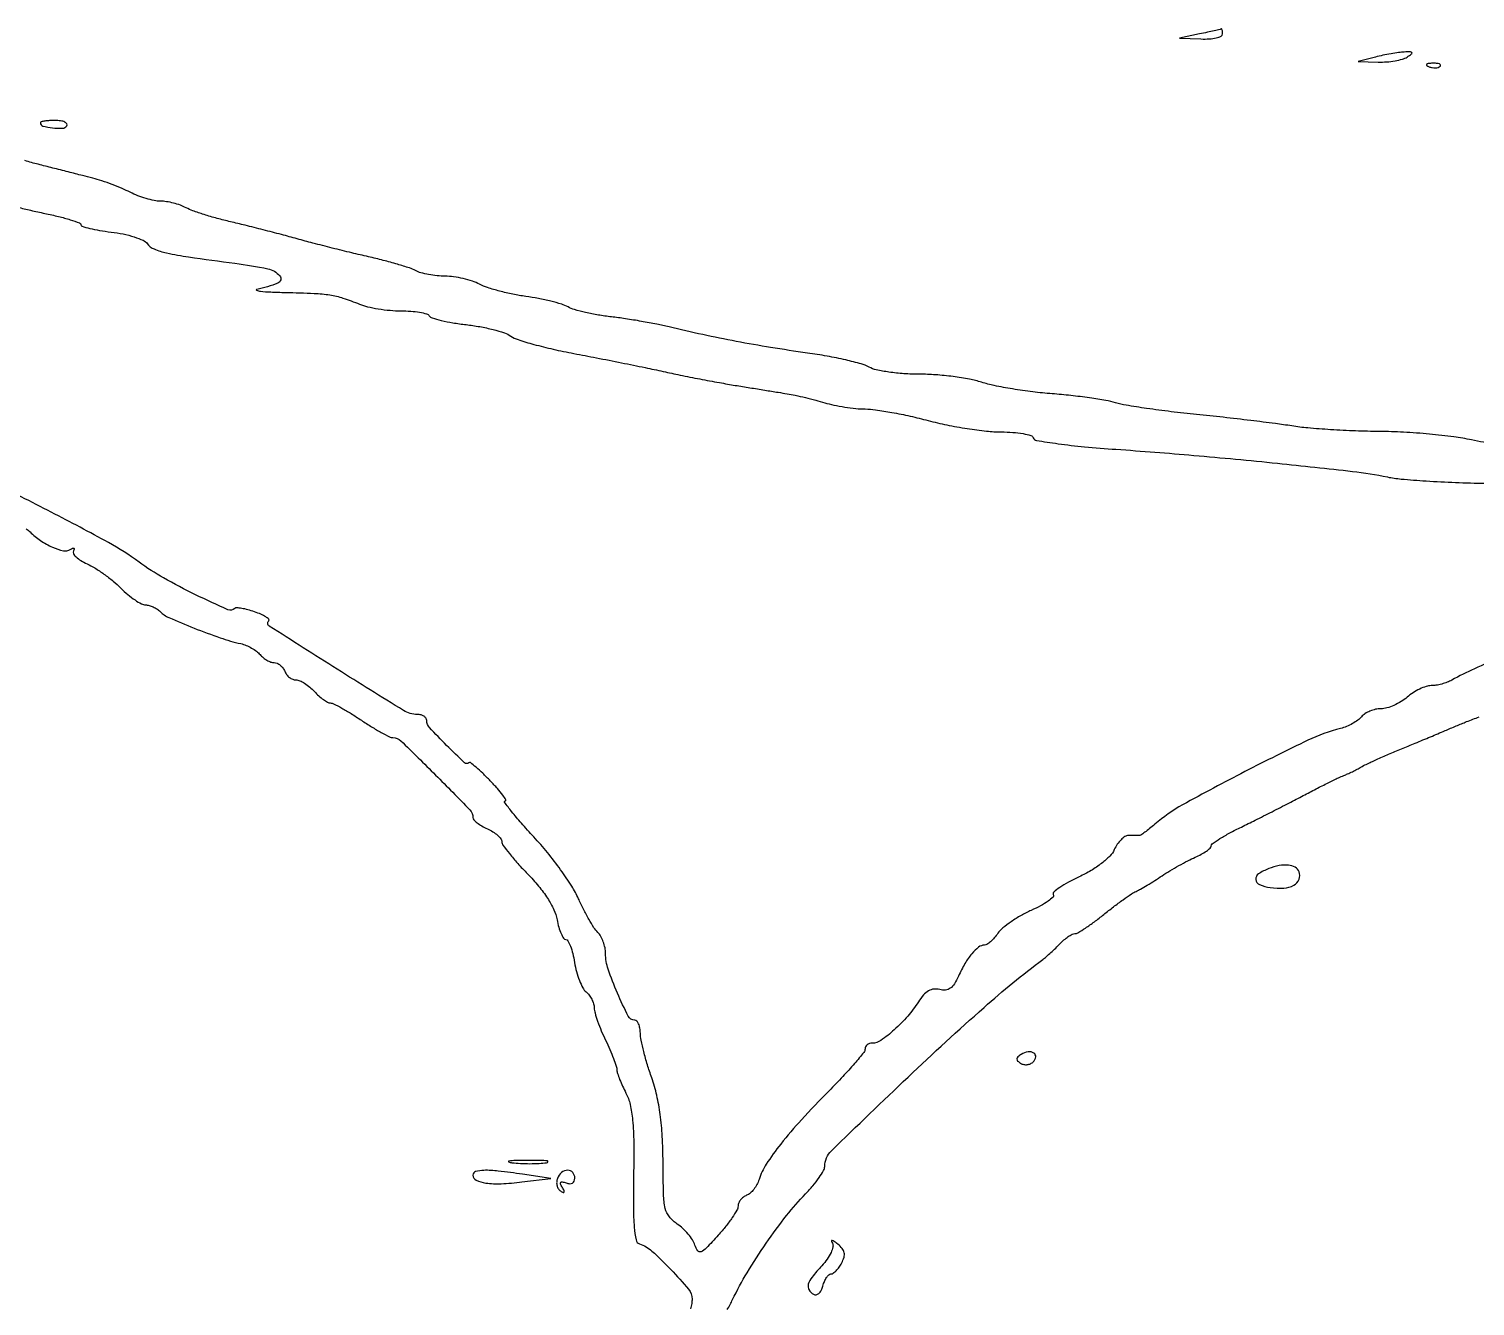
# Model space of a CAD drawing. Extents: x 166 to 1835, y 45 to 1905.
# Drawn here: x 644 to 894.8, y 583.4 to 804.9 of the extents above; entities that cross this region are included whole.
import ezdxf

# ---------------------------------------------------------------- set-up
doc = ezdxf.new("R2010")
doc.units = 0

msp = doc.modelspace()

# ---------------------------------------------------------------- linework, layer by layer
for points in [[(847, 804), (843.5, 803.263282), (847.25, 803.131641, 0.025182), (848.687138, 803.153579, 0.040506), (849.898438, 803.33242, 0.049234), (850.756205, 803.62234, 0.294733), (851, 804, 0.023729), (850.982222, 804.374391, 0.046388), (850.926563, 804.66758, 0.075502), (850.845552, 804.843738, 0.386056), (850.75, 804.868359, -0.063078), (850.556888, 804.795961, -0.001286), (849.545312, 804.558976, -0.003007), (848.359333, 804.291853, -0.002015)], [(877.5, 800), (874.5, 799.23663), (878, 799.133628, 0.025725), (879.450015, 799.165559, 0.024533), (880.9125, 799.345636, 0.025323), (882.186401, 799.633457, 0.075366), (883, 800, 0.014181), (883.781976, 800.537386, 0.383202), (883.829926, 800.764068, 0.271154), (883.589825, 800.90084, 0.00992), (882.5, 800.866372, 0.021344), (881.524284, 800.774248, 0.008688), (880.20625, 800.569387, 0.008578), (878.795075, 800.299854, 0.010822)], [(886.8125, 798.316886, 0.051402), (887.359369, 798.160852, 0.05415), (887.916927, 798.123424, 0.060344), (888.402231, 798.202593, 0.126455), (888.729167, 798.395833, 0.296942), (888.77538, 798.614691, 0.208169), (888.592839, 798.799335, 0.077125), (888.112848, 798.910055, 0.028489), (887.416667, 798.921053, 0.018894), (886.670344, 798.862007, 0.168741), (886.37858, 798.720685, 0.470617), (886.395823, 798.538436, 0.054073)], [(646, 788.616631, 0.33489), (646.435183, 788.039761, 0.041024), (648.086885, 787.711489, 0.040643), (649.813005, 787.654598, 0.247083), (650.558021, 788.09388, 0.293546), (650.552033, 788.436488, 0.140077), (650.201819, 788.733827, 0.072514), (649.501616, 788.935787, 0.034022), (648.559017, 789, 0.014076), (647.577964, 788.972376, 0.023105), (646.751711, 788.887385, 0.019434), (646.120063, 788.7675, 0.349346)], [(859, 659.271109, 0.056467), (857.232478, 658.358674, 0.272898), (856.761728, 657.380705, 0.281075), (857.392626, 656.519419, 0.058512), (859.276889, 655.990452, 0.055638), (861.601375, 655.884306, 0.110129), (863.364268, 656.400607, 0.17449), (864.261687, 657.421713, 0.187638), (864.267712, 658.744736, 0.178181), (863.604853, 659.501924, 0.100201), (862.422353, 659.866846, 0.072967), (860.832313, 659.793522, 0.043019)], [(816.095492, 627.059017, 0.040088), (815.505984, 626.625842, 0.198204), (815.324824, 626.265303, 0.224971), (815.460944, 625.912566, 0.051636), (815.98037, 625.512132, 0.09172), (816.511839, 625.305599, 0.07681), (817.117308, 625.284763, 0.076613), (817.702269, 625.447819, 0.090402), (818.174265, 625.774265, 0.167068), (818.588475, 626.62237, 0.293102), (818.26331, 627.30072, 0.180453), (817.272268, 627.498017, 0.098573)], [(721, 606.116631, 0.291728), (721.553058, 605.249404, 0.074836), (723.224669, 604.757846, 0.046145), (725.877389, 604.640032, 0.018512), (729.5, 604.948188), (734.5, 605.560624), (729.610429, 606.280312, 0.007656), (725.393458, 606.835173, 0.033643), (722.887357, 606.956195, 0.067976), (721.459381, 606.733433, 0.331473)], [(727.767909, 608.275269, 0.018638), (729.218327, 608.150328, 0.01259), (730.878422, 608.111345, 0.012695), (732.487453, 608.154945, 0.024559), (733.767909, 608.285474, 0.212532), (734.000181, 608.434198, 0.556092), (733.934948, 608.575472, 0.025342), (732.655786, 608.668409, 0.005888), (730.5, 608.690131, 0.005499), (728.352754, 608.662864, 0.031761), (727.222448, 608.564056, 0.756877), (727.205163, 608.425738, 0.069146)], [(735.650663, 605.532025, 0.077463), (735.518958, 604.919484, 0.076658), (735.579129, 604.293598, 0.081908), (735.816552, 603.750771, 0.110815), (736.198182, 603.377517, 0.034954), (736.647675, 603.141391, 0.409586), (736.815574, 603.205294, 0.230256), (736.809939, 603.45039, 0.019494), (736.490464, 604.01543, -0.033264), (736.174314, 604.612353, -0.297404), (736.218675, 604.891535, -0.276833), (736.499325, 604.976794, -0.030309), (737.169288, 604.76528, 0.074624), (737.773704, 604.631747, 0.144655), (738.252431, 604.738224, 0.164401), (738.557269, 605.072926, 0.10358), (738.666667, 605.595341, 0.179897), (738.303531, 606.571964, 0.22357), (737.428006, 606.961812, 0.173092), (736.379032, 606.562445, 0.125103)], [(783.324344, 594.319113, -0.192566), (783.427922, 593.676375, -0.053501), (783.093126, 592.691221, -0.045321), (782.435833, 591.556632, -0.03295), (781.516303, 590.42309, 0.0176), (779.799459, 588.434581, 0.098578), (779.152628, 587.193632, 0.208003), (779.269832, 586.26974, 0.120803), (780.067308, 585.458401, 0.189716), (780.517356, 585.377158, 0.133697), (780.982583, 585.608928, 0.092644), (781.395265, 586.142843, 0.054424), (781.683939, 586.899384, -0.035533), (781.956518, 587.703523, -0.047334), (782.321053, 588.382944, -0.055938), (782.717272, 588.854494, -0.19238), (783.081448, 589, 0.156711), (783.476263, 589.12686, 0.043101), (783.978391, 589.556655, 0.039103), (784.493212, 590.169681, 0.032256), (784.943803, 590.894995, 0.051913), (785.346927, 591.882255, 0.121424), (785.380404, 592.673838, 0.12134), (785.042155, 593.390649, 0.051804), (784.287028, 594.144995, 0.015131), (783.639663, 594.638255, 0.11093), (783.283248, 594.788898, 0.542012), (783.177762, 594.677098, 0.075951)]]:
    msp.add_lwpolyline(points, format="xyb", close=True)
for points in [[(898.310156, 732.962794, -0.032616), (894.187947, 733.599203, 0.022287), (891.091247, 734.142956, 0.00935), (886.884225, 734.609961, 0.009229), (882.35932, 734.942664, 0.011851), (878.187947, 735.073003, -0.007509), (874.075625, 735.165765, -0.006346), (869.730209, 735.384366, -0.006409), (865.772622, 735.684821, -0.017715), (863, 736.030445, 0.007534), (860.153381, 736.444304, 0.002371), (855.884375, 736.97884, 0.002368), (851.114778, 737.5302, 0.002622), (846.5, 738.017045, -0.005154), (842.064029, 738.507749, -0.005886), (837.831665, 739.070775, -0.005359), (834.253673, 739.628906, -0.032899), (832.437582, 740.0565, 0.031512), (830.754075, 740.457804, 0.007753), (827.943085, 740.898466, 0.007906), (824.701082, 741.303145, 0.007831), (821.437582, 741.606567, -0.011494), (818.08442, 741.943119, -0.009856), (814.572962, 742.447747, -0.00997), (811.401075, 743.032738, -0.027865), (809.215053, 743.60967, 0.03236), (807.113788, 744.144092, 0.014128), (804.270388, 744.59159, 0.013913), (801.2135, 744.898368, 0.018051), (798.399311, 745, -0.017162), (795.738867, 745.091346, -0.01825), (793.145312, 745.36504, -0.018163), (790.940213, 745.761653, -0.07589), (789.684259, 746.242691, 0.062934), (788.347304, 746.794689, 0.010483), (785.644751, 747.47007, 0.011352), (782.414428, 748.128994, 0.009839), (779, 748.675947, -0.005404), (772.626425, 749.63901, -0.00648), (766.651227, 750.687688, -0.006659), (760.849897, 751.863764, -0.006386), (755, 753.209459, 0.01109), (752.883319, 753.675454, 0.005656), (750.20625, 754.17147, 0.005617), (747.43375, 754.620771, 0.008387), (745, 754.94552, -0.013783), (742.747669, 755.270837, -0.013994), (740.528125, 755.718438, -0.013899), (738.622792, 756.214658, -0.054352), (737.5, 756.677725, 0.051), (736.385649, 757.146053, 0.013439), (734.518705, 757.660874, 0.0135), (732.350729, 758.134751, 0.013482), (730.159422, 758.491161, -0.016469), (727.919701, 758.869188, -0.014405), (725.606434, 759.408262, -0.01463), (723.544269, 760.016942, -0.041178), (722.159422, 760.600135, 0.040218), (720.901591, 761.13268, 0.022743), (719.307206, 761.581897, 0.022583), (717.647791, 761.890714, 0.034258), (716.184259, 761.993839, -0.025206), (714.782314, 762.06717, -0.021263), (713.311933, 762.28215, -0.021797), (711.985764, 762.594459, -0.054185), (711.062278, 762.96667, 0.043552), (709.987724, 763.426502, 0.007887), (707.913078, 764.071737, 0.008445), (705.452293, 764.749768, 0.007562), (702.878019, 765.371147, -0.003773), (700.000886, 766.0426, -0.002297), (696.611043, 766.877232, -0.002302), (693.257548, 767.735706, -0.004071), (690.5, 768.479196, 0.003182), (687.798187, 769.212813, 0.00199), (684.62601, 770.03901, 0.001997), (681.494188, 770.828084, 0.003636), (678.928969, 771.443754, -0.009704), (676.641122, 772.022306, -0.009657), (674.373668, 772.690085, -0.009544), (672.415737, 773.349389, -0.036892), (671.244711, 773.869035, 0.036853), (670.267191, 774.302902, 0.023187), (669.071994, 774.669589, 0.023245), (667.855869, 774.922241, 0.038944), (666.815741, 775.006161, -0.048576), (665.72046, 775.115763, -0.021973), (664.31824, 775.460024, -0.021511), (662.858709, 775.956207, -0.027497), (661.5655, 776.542578, 0.01948), (660.185402, 777.195204, 0.010612), (658.445643, 777.893199, 0.01056), (656.644211, 778.528813, 0.016475), (655.0655, 778.991568, 0.00055), (653.292083, 779.446451, 0.000209), (650.816281, 780.077495, 0.000207), (648.12443, 780.761225, 0.000253), (645.606947, 781.398204, -0.011579), (643.273087, 782.045306, -0.014344)], [(642.067999, 773.976005, 0.0075), (644.300566, 773.426056, 0.00571), (646.761304, 772.888429, -0.009516), (649.152852, 772.346811, -0.015272), (651.167383, 771.784307, -0.009097), (652.781912, 771.247435, -0.318008), (653, 770.939215, 0.330867), (653.213195, 770.652308, 0.013286), (654.542187, 770.290058, 0.018787), (656.237438, 769.942936, 0.01164), (658.25, 769.657017, -0.021929), (660.334499, 769.316993, -0.026282), (662.256617, 768.80958, -0.026479), (663.800288, 768.222192, -0.131416), (664.517205, 767.644962, 0.138214), (665.697472, 766.720367, 0.042512), (667.875627, 766.034964, 0.019786), (671.701566, 765.337489, 0.002716), (679.735435, 764.243643, -0.017776), (685.422029, 763.294174, -0.170575), (687.497954, 762.052939, -0.510543), (687.178676, 760.802978, -0.045122), (683.5, 759.719472, 0.750167), (683.485811, 759.557401, 0.065947), (684.14375, 759.396948, 0.016047), (685.938072, 759.261382, 0.005761), (688.5, 759.17989, -0.005507), (693.472748, 759.024243, -0.028636), (696.203305, 758.75149, -0.040109), (698.45446, 758.207771, -0.017944), (701.3151, 757.153656, 0.039818), (702.702268, 756.710317, 0.01767), (704.58868, 756.338887, 0.017359), (706.624501, 756.084396, 0.022416), (708.506083, 756, -0.018467), (710.221201, 755.936633, -0.025277), (711.754188, 755.744936, -0.023808), (712.967115, 755.47045, -0.188968), (713.418606, 755.131698, 0.18326), (713.904127, 754.75897, 0.01423), (715.513566, 754.324321, 0.017961), (717.51997, 753.918868, 0.012705), (719.796805, 753.602499, -0.016888), (722.174788, 753.251781, -0.017627), (724.489583, 752.74519, -0.01759), (726.452197, 752.168319, -0.070609), (727.569181, 751.61207, 0.073453), (728.813397, 751.001222, 0.010199), (731.576572, 750.178635, 0.011496), (734.912577, 749.341178, 0.009518), (738.5, 748.599294, -0.001973), (742.420977, 747.849935, -0.001446), (746.765625, 746.988765, -0.001461), (750.874704, 746.149425, -0.003243), (754, 745.480348, 0.004165), (756.924507, 744.859892, 0.002616), (760.353125, 744.180934, 0.002625), (763.734667, 743.548058, 0.004801), (766.5, 743.072902, 0.000018), (769.017153, 742.665323, 0.000016), (771.61875, 742.244252, 0.000016), (773.947851, 741.86744, 0.000052), (775.5, 741.616544, -0.012309), (776.898803, 741.355104, -0.006254), (778.644936, 740.961158, -0.006209), (780.437257, 740.509568, -0.009232), (781.993398, 740.065965, 0.021956), (783.585419, 739.655625, 0.013488), (785.490675, 739.306214, 0.013516), (787.398045, 739.061942, 0.023412), (788.993398, 738.976464, -0.033898), (790.829046, 738.839489, -0.009646), (793.653195, 738.379256, -0.009668), (796.829642, 737.734795, -0.010102), (799.932371, 736.976464, 0.014825), (803.161179, 736.219566, 0.011457), (806.719057, 735.580586, 0.011619), (810.0713, 735.137031, 0.027085), (812.599038, 735, -0.018463), (814.629425, 734.925001, -0.027284), (816.39682, 734.696817, -0.025846), (817.759662, 734.371049, -0.245441), (818.177371, 733.967887, 0.27964), (818.706007, 733.519273, 0.005188), (822.466319, 732.95877, 0.010922), (827.039638, 732.427038, 0.00648), (832.510704, 731.983203, -0.00466), (846.009919, 730.937529, -0.003747), (860.507371, 729.568968, -0.003023), (873.531918, 728.161294, -0.023172), (879.601919, 727.181467, 0.029915), (881.95597, 726.83396, 0.005656), (886.287711, 726.506562, 0.006025), (891.363091, 726.242017, 0.005494), (896.601919, 726.08984, -0.005264)], [(899.312313, 695.957897, 0.011627), (894.66099, 693.937299, 0.018109), (890.763569, 691.961052, -0.037149), (889.963235, 691.592804, -0.023977), (888.990675, 691.282309, -0.024093), (888.004942, 691.069209, -0.041206), (887.166579, 691, 0.079193), (886.290626, 690.860386, 0.032866), (885.175165, 690.4125, 0.031484), (884.019639, 689.765424, 0.035271), (883, 689, -0.041419), (881.953707, 688.234472, -0.033299), (880.717914, 687.5875, -0.034388), (879.4873, 687.142515, -0.069667), (878.469435, 687, 0.055023), (877.532317, 686.89656, 0.043141), (876.556583, 686.588196, 0.044433), (875.688863, 686.135198, 0.077185), (875.081427, 685.598113, -0.062689), (874.46032, 685.016168, -0.029885), (873.535824, 684.426341, -0.029054), (872.48243, 683.917433, -0.036529), (871.453599, 683.57771, 0.050327), (865.803709, 681.537886, 0.007326), (854.854678, 676.090077, 0.007214), (844.064799, 670.324168, 0.052233), (839.246725, 666.959792, -0.010039), (838.347418, 666.211697, -0.013884), (837.509437, 665.579902, -0.010411), (836.794062, 665.093175, -0.143226), (836.496725, 665.003766, -0.001131), (836.222162, 665.002306, -0.000251), (835.752439, 665.001106, -0.000261), (835.209765, 665.000277, -0.000252), (834.660515, 665, 0.142067), (834.068065, 664.828197, 0.054279), (833.389965, 664.287715, 0.048116), (832.737975, 663.502947, 0.042416), (832.216218, 662.575201, -0.088163), (831.444553, 661.455445, -0.033262), (830.015683, 660.189462, -0.030551), (828.183479, 658.942845, -0.026568), (826.127282, 657.863891, 0.016273), (824.252377, 656.92876, 0.027438), (822.754725, 656.010415, 0.026904), (821.712577, 655.203733, 0.368391), (821.645218, 654.765033, -0.355031), (821.589905, 654.337714, -0.03481), (820.729727, 653.627522, -0.031852), (819.445211, 652.827728, -0.018863), (817.823638, 652.033397, 0.023933), (816.060517, 651.147462, 0.02199), (814.338033, 650.073639, 0.022583), (812.888029, 648.979122, 0.064674), (812.029241, 648.057054, -0.025275), (811.40375, 647.26957, -0.030989), (810.740633, 646.60426, -0.032286), (810.129698, 646.129579, -0.150111), (809.707812, 646, 0.166288), (808.68631, 645.650611, 0.053412), (807.515206, 644.524431, 0.043346), (806.31913, 642.818891, 0.026988), (805.21001, 640.640776, -0.033999), (804.497301, 639.288332, -0.099794), (803.781669, 638.523069, -0.133991), (802.959176, 638.219499, -0.08595), (801.938985, 638.305705, 0.090587), (800.925479, 638.38196, 0.10523), (800.00782, 638.082667, 0.082872), (799.13382, 637.360847, 0.037373), (798.242671, 636.164928, -0.038), (796.389717, 633.684764, -0.030616), (794.051646, 631.315754, -0.02859), (791.751675, 629.480102, -0.155088), (790.25, 629.001221, 0.076974), (789.772457, 628.926788, 0.089734), (789.367188, 628.712049, 0.100659), (789.096252, 628.392922, 0.126484), (789, 628.018519, -0.172974), (788.782457, 627.408503, -0.006205), (787.164062, 625.477413, -0.010778), (785.144888, 623.227914, -0.007274), (782.75, 620.746197, 0.009715), (777.959179, 615.732912, 0.018917), (774.371828, 611.520669, 0.023215), (771.870856, 608.026323, 0.067262), (770.605819, 605.342381, -0.048169), (770.236805, 604.475375, -0.042298), (769.694747, 603.65377, -0.044568), (769.071514, 602.993864, -0.089862), (768.461933, 602.623766, 0.069536), (767.901268, 602.313635, 0.062141), (767.422627, 601.851155, 0.065411), (767.094394, 601.313153, 0.100099), (766.976797, 600.781385, -0.12733), (766.779559, 600.072579, -0.017639), (765.96128, 598.767333, -0.019268), (764.856396, 597.263928, -0.015247), (763.552301, 595.72443, -0.00663), (761.443809, 593.445424, -0.102584), (760.571683, 592.840372, -0.353355), (759.99429, 593.004682, -0.076876), (759.49966, 594.001072, 0.065825), (759.077003, 594.901676, 0.032814), (758.32755, 595.917029, 0.031885), (757.399975, 596.882841, 0.040473), (756.424157, 597.641651, -0.079978), (755.066111, 598.880812, -0.112041), (754.356683, 600.355564, -0.049859), (754.049692, 602.787202, -0.005594), (753.967354, 608.36501, 0.012469), (753.839764, 612.83911, 0.020048), (753.483429, 616.63757, 0.023009), (752.879293, 619.964423, 0.028158), (752, 623, -0.011007), (751.256994, 625.270704, -0.011405), (750.624023, 627.545313, -0.011172), (750.165753, 629.536058, -0.047387), (750.032646, 630.75, 0.040418), (749.950298, 631.611474, 0.059287), (749.729586, 632.339062, 0.077446), (749.413988, 632.834109, 0.215409), (749.046794, 633, -0.282561), (747.934557, 633.683087, -0.014376), (746.047016, 637.68707, -0.021564), (744.448365, 641.825348, -0.081562), (744, 644.55569, 0.050813), (743.900058, 645.536582, 0.038138), (743.600668, 646.580423, 0.039004), (743.161565, 647.529023, 0.068583), (742.640573, 648.21657, -0.053589), (741.989918, 649.023943, -0.012914), (741.097497, 650.494589, -0.01311), (740.156123, 652.245224, -0.012672), (739.296533, 654.062544, 0.038323), (738.141166, 656.212655, 0.014131), (736.201821, 659.059894, 0.01391), (733.900426, 662.062045, 0.016265), (731.548247, 664.774545, -0.006532), (729.39398, 667.163264, -0.012013), (727.713792, 669.171273, -0.007844), (726.476077, 670.77585, -0.61729), (726.588453, 671, 0.57905), (726.704757, 671.202635, 0.02687), (726.163961, 672.023724, 0.022223), (725.254469, 673.147069, 0.011189), (724.01452, 674.48502, 0.009191), (722.695206, 675.797068, 0.015261), (721.53017, 676.847546, 0.008998), (720.550124, 677.648574, 0.380011), (720.300472, 677.633806, -0.405472), (719.550925, 677.622586, -0.00746), (716.437177, 680.644191, -0.009703), (713.473154, 683.724938, -0.18887), (713, 684.932848, 0.150886), (712.874325, 685.339822, 0.098465), (712.520673, 685.686524, 0.081498), (711.992124, 685.92037, 0.063561), (711.368249, 686, -0.138992), (708.955862, 686.683818, -0.002497), (697.468384, 693.844736, -0.001419), (685.68696, 701.317642, -0.479391), (685.585068, 702.251735, 0.417178), (685.583708, 702.520774, 0.052732), (685.078944, 702.920611, 0.037475), (684.237277, 703.369158, 0.019827), (683.136058, 703.802725, 0.017439), (681.966307, 704.165281, 0.024986), (680.905963, 704.39763, 0.022843), (680.046828, 704.501291, 0.218322), (679.709316, 704.375982, -0.31161), (678.497938, 704.153983, -0.007136), (672.914653, 706.763198, -0.015731), (667.347293, 709.682172, -0.029725), (663.091543, 712.432801, 0.032943), (657.80008, 715.804822, 0.006539), (647.880729, 721.075647, 0.003268), (637.425528, 726.370924, 0.113009)], [(643.513784, 718.172393, -0.070885), (644.199207, 717.657936, 0.046875), (646.01347, 716.155315, 0.046509), (648.080467, 715.012427, 0.050289), (649.977807, 714.401229, 0.193543), (651.175175, 714.608264, -0.031843), (651.581359, 714.82487, -0.212913), (651.804875, 714.826364, -0.384631), (651.871006, 714.679677, -0.06076), (651.72663, 714.366696, 0.273373), (651.717574, 713.910976, 0.074222), (652.179018, 713.318871, 0.053502), (653.000012, 712.689922, 0.032535), (654.084492, 712.122894, -0.03475), (655.418974, 711.417614, -0.017078), (657.016063, 710.348703, -0.016855), (658.606244, 709.12047, -0.023508), (659.935447, 707.910707, 0.021692), (661.15082, 706.796451, 0.025567), (662.395605, 705.85502, 0.025739), (663.509804, 705.179647, 0.123995), (664.223077, 705, -0.067644), (664.833721, 704.917007, -0.039047), (665.532007, 704.663521, -0.038259), (666.2058, 704.293014, -0.051587), (666.745459, 703.854541, 0.093481), (668.285116, 702.803514, 0.008334), (672.63083, 700.987197, 0.011817), (677.187325, 699.295032, 0.026824), (680.719461, 698.285769, -0.041115), (681.653738, 697.989715, -0.030815), (682.625644, 697.51943, -0.031497), (683.49083, 696.95844, -0.060033), (684.091905, 696.389261, 0.048006), (684.626957, 695.857691, 0.041446), (685.279429, 695.408095, 0.043504), (685.945424, 695.099788, 0.086868), (686.515456, 695, -0.104374), (687.044175, 694.888415, -0.066679), (687.581877, 694.559375, -0.062708), (688.046699, 694.073476, -0.067998), (688.361626, 693.5, 0.073352), (688.684531, 692.926565, 0.064164), (689.172463, 692.440625, 0.066866), (689.744433, 692.11187, 0.097339), (690.313628, 692, -0.103819), (690.967403, 691.862772, -0.036698), (691.817388, 691.4125, -0.03453), (692.705816, 690.765345, -0.034176), (693.5, 690, 0.023962), (694.262656, 689.234411, 0.028089), (695.057354, 688.5875, 0.028837), (695.778241, 688.126026, 0.128643), (696.259963, 688, -0.117945), (696.839506, 687.861364, -0.009468), (698.236657, 687.11875, -0.012373), (699.883249, 686.149056, -0.009177), (701.655107, 685, 0.009951), (703.432865, 683.851025, 0.013186), (705.097524, 682.88125, 0.010537), (706.511839, 682.144837, 0.115253), (707.131838, 682, -0.195727), (708.506531, 681.440436, -0.003222), (714.512282, 675.504212, -0.003225), (720.440542, 669.4915, -0.1954), (721, 668.114589, 0.195736), (721.153734, 667.736927, 0.034898), (721.734375, 667.219534, 0.033136), (722.542658, 666.676181, 0.024523), (723.5, 666.181954, -0.032949), (724.456923, 665.667356, -0.041054), (725.265625, 665.063561, -0.045961), (725.831696, 664.462637, -0.167461), (726, 663.974212, 0.15803), (726.203404, 663.346723, 0.011618), (727.313045, 661.88758, 0.01527), (728.757667, 660.186122, 0.010949), (730.469941, 658.371463, -0.02228), (732.390624, 656.241256, -0.029493), (733.929308, 654.131793, -0.033351), (735.023147, 652.151018, -0.063191), (735.581232, 650.41869, 0.023291), (735.89069, 649.108954, 0.03485), (736.291772, 648.00424, 0.037813), (736.720341, 647.207534, 0.255789), (737.099473, 647, -0.276988), (737.477254, 646.773328, -0.031673), (737.905781, 645.830546, -0.031014), (738.305448, 644.544393, -0.020181), (738.612972, 643.018879, 0.026391), (738.957892, 641.411135, 0.027541), (739.466544, 639.871948, 0.028594), (740.052186, 638.599722, 0.097681), (740.624789, 637.896434, -0.059165), (741.153665, 637.339854, -0.042758), (741.605999, 636.61228, -0.043344), (741.920492, 635.834227, -0.069272), (742.033931, 635.127555, 0.064503), (742.16626, 634.250044, 0.014403), (742.625461, 632.803094, 0.01472), (743.257885, 631.150774, 0.01375), (744, 629.5, -0.009551), (744.742277, 627.885258, -0.011542), (745.374539, 626.34139, -0.010238), (745.847599, 625.025609, -0.073832), (745.966069, 624.364307, 0.07097), (746.072648, 623.749216, 0.014995), (746.440204, 622.720834, 0.01542), (746.943356, 621.544202, 0.01409), (747.532499, 620.364307, -0.068716), (748.263774, 618.385959, -0.03116), (748.689709, 615.651874, -0.020943), (748.883957, 611.798315, -0.006691), (748.855852, 606.058882, 0.005544), (748.816218, 600.547018, 0.02085), (748.973731, 597.09446, 0.027681), (749.29117, 594.883986, 0.268986), (749.893388, 594.202204, -0.103226), (752.035531, 592.954344, -0.019136), (755.322763, 589.757465, -0.01578), (758.384491, 586.332837, -0.176281), (759, 584.641267, -0.044108), (758.932464, 583.877184, -0.023633), (758.722299, 582.95288, -0.023348)], [(765.103089, 582.812618, 0.018237), (766.028549, 584.558973, -0.023053), (768.550086, 589.20839, -0.01526), (771.846597, 594.311392, -0.015349), (775.393452, 599.127603, -0.026336), (778.673725, 602.881846, 0.017643), (779.947311, 604.289325, 0.022008), (781.022907, 605.68612, 0.020952), (781.808514, 606.910965, 0.132874), (782, 607.618798, -0.202786), (783.157618, 610.355714, -0.002801), (796.467827, 623.131258, -0.008472), (809.624243, 635.201286, -0.020746), (819.804462, 643.5, 0.017696), (820.432799, 644.005861, 0.007675), (821.233445, 644.720312, 0.007584), (822.062416, 645.50677, 0.009996), (822.792611, 646.25, -0.025541), (823.492912, 646.919833, -0.028877), (824.230895, 647.485937, -0.02996), (824.905469, 647.887289, -0.11977), (825.369249, 648, 0.136123), (825.923093, 648.153629, 0.010733), (827.22762, 648.97629, 0.013961), (828.758017, 650.050511, 0.010223), (830.397008, 651.32354, -0.007032), (832.07785, 652.646356, -0.00785), (833.735371, 653.872735, -0.007319), (835.17758, 654.873568, -0.040591), (836, 655.334552, 0.021378), (836.773363, 655.729826, 0.00607), (837.940625, 656.409651, 0.006102), (839.241408, 657.210264, 0.006424), (840.5, 658.029075, -0.012049), (841.84899, 658.885255, -0.008127), (843.426562, 659.799399, -0.008189), (844.982012, 660.634159, -0.01609), (846.25, 661.2373, 0.021433), (847.303281, 661.752179, 0.029985), (848.192188, 662.306369, 0.03017), (848.839809, 662.82768, 0.21124), (849, 663.189928, -0.246027), (849.209222, 663.589393, -0.011145), (850.542187, 664.469514, -0.016479), (852.238082, 665.45934, -0.010828), (854.25, 666.490732, 0.002815), (856.656796, 667.676242, 0.001572), (859.573438, 669.144828, 0.001568), (862.513286, 670.648323, 0.002548), (865, 671.946015, -0.002915), (867.215746, 673.100232, -0.003446), (869.325, 674.16508, -0.003013), (871.116642, 675.040727, -0.021701), (872, 675.419609, 0.014715), (872.682518, 675.701128, 0.008126), (873.5, 676.082882, 0.008096), (874.316762, 676.497085, 0.012883), (875, 676.880418, -0.024393), (875.896911, 677.356838, -0.004039), (877.675, 678.175377, -0.004427), (879.784308, 679.103445, -0.003902), (882, 680.034583, 0.000951), (884.398145, 681.02578, 0.000694), (887.059375, 682.135977, 0.000701), (889.579214, 683.195448, 0.001546), (891.5, 684.01322, -0.007907), (893.321398, 684.76145, -0.004784), (895.5, 685.592441, -0.004792)]]:
    msp.add_lwpolyline(points, format="xyb")

doc.saveas('drawing.dxf')
